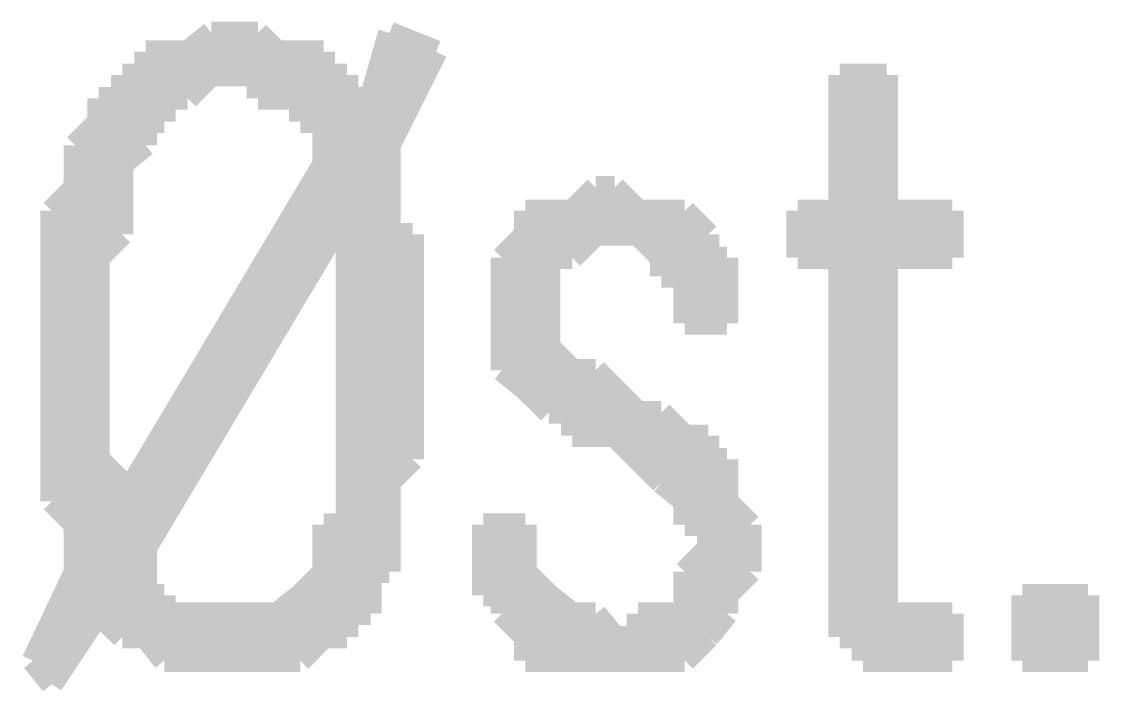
# Model space of a CAD drawing. Header units: millimetres. Extents: x 5 to 350, y 3 to 213.
# Drawn here: x 217.304 to 221.357, y 114.593 to 117.13 of the extents above; entities that cross this region are included whole.
import ezdxf

# ---------------------------------------------------------------- set-up
doc = ezdxf.new("R2010")
doc.units = ezdxf.units.MM
doc.layers.add('H', color=251, linetype='Continuous')
doc.layers.add('P', color=255, linetype='Continuous')

msp = doc.modelspace()

# ---------------------------------------------------------------- hatches: boundary and pattern name
at = {"layer": 'H', "linetype": 'Continuous'}
for points in [[(217.417, 114.635), (217.346, 114.723), (217.505, 115.058), (217.505, 115.235), (217.682, 115.323), (218.44, 116.593), (218.44, 116.752), (218.352, 116.752), (218.616, 116.84), (218.687, 117.087), (218.863, 117.016), (218.687, 116.664), (218.687, 116.505), (218.528, 116.417), (217.77, 115.147), (217.77, 114.97), (217.84, 114.97), (217.84, 114.9), (217.593, 114.9), (217.417, 114.635)], [(217.505, 115.235), (217.417, 115.323), (217.417, 116.417), (217.505, 116.505), (217.505, 116.664), (217.593, 116.752), (217.593, 116.84), (217.682, 116.84), (217.682, 116.928), (217.77, 116.928), (217.77, 117.016), (217.928, 117.016), (218.017, 117.087), (218.193, 117.087), (218.264, 117.016), (218.44, 117.016), (218.44, 116.928), (218.017, 116.928), (217.928, 116.84), (217.84, 116.84), (217.84, 116.752), (217.77, 116.752), (217.77, 116.664), (217.682, 116.593), (217.682, 116.328), (217.593, 116.24), (217.593, 115.482), (217.682, 115.394), (217.682, 115.323), (217.505, 115.235)], [(218.352, 116.752), (218.352, 116.84), (218.193, 116.84), (218.193, 116.928), (218.528, 116.928), (218.528, 116.84), (218.616, 116.84), (218.352, 116.752)], [(220.38, 114.812), (220.38, 116.24), (220.222, 116.24), (220.222, 116.417), (220.38, 116.417), (220.38, 116.928), (220.557, 116.928), (220.557, 116.417), (220.804, 116.417), (220.804, 116.24), (220.557, 116.24), (220.557, 114.9), (220.733, 114.9), (220.38, 114.812)], [(217.84, 114.723), (217.77, 114.812), (217.682, 114.812), (218.105, 114.9), (218.264, 114.9), (218.44, 115.058), (218.44, 115.235), (218.528, 115.235), (218.528, 116.417), (218.687, 116.505), (218.687, 116.328), (218.775, 116.328), (218.775, 115.482), (218.687, 115.394), (218.687, 115.058), (218.616, 115.058), (218.616, 114.9), (218.528, 114.9), (218.528, 114.812), (218.44, 114.812), (218.352, 114.723), (217.84, 114.723)], [(219.798, 115.993), (219.798, 116.17), (219.71, 116.17), (219.71, 116.24), (219.622, 116.328), (219.198, 116.328), (219.198, 116.417), (219.375, 116.417), (219.463, 116.505), (219.534, 116.505), (219.622, 116.417), (219.798, 116.417), (219.886, 116.328), (219.886, 116.24), (219.957, 116.24), (219.957, 115.993), (219.798, 115.993)], [(219.622, 114.812), (219.622, 114.9), (219.798, 114.9), (219.798, 115.058), (219.886, 115.147), (219.886, 115.235), (219.798, 115.235), (219.798, 115.323), (219.534, 115.57), (219.375, 115.57), (219.375, 115.658), (219.287, 115.658), (219.11, 115.817), (219.11, 116.24), (219.198, 116.328), (219.463, 116.328), (219.375, 116.24), (219.287, 116.24), (219.287, 115.905), (219.375, 115.817), (219.463, 115.817), (219.622, 115.658), (219.71, 115.658), (219.798, 115.57), (219.886, 115.57), (219.886, 115.482), (219.957, 115.482), (219.957, 115.323), (220.045, 115.235), (220.045, 115.058), (219.957, 114.97), (219.957, 114.9), (219.886, 114.812), (219.622, 114.812)], [(219.198, 114.723), (219.198, 114.812), (219.11, 114.9), (219.11, 114.97), (219.04, 114.97), (219.04, 115.235), (219.198, 115.235), (219.198, 115.058), (219.375, 114.9), (219.463, 114.9), (219.534, 114.812), (219.886, 114.812), (219.798, 114.723), (219.198, 114.723)], [(221.068, 114.723), (221.068, 114.97), (221.315, 114.97), (221.315, 114.723), (221.068, 114.723)], [(217.682, 114.812), (217.593, 114.9), (218.105, 114.9), (217.682, 114.812)], [(220.468, 114.723), (220.468, 114.812), (220.38, 114.812), (220.733, 114.9), (220.804, 114.9), (220.804, 114.723), (220.468, 114.723)]]:
    msp.add_hatch(color=256, dxfattribs=at).paths.add_polyline_path(points)

# ---------------------------------------------------------------- linework, layer by layer
at = {"layer": 'P', "const_width": 0.085}
for points in [[(218.017, 117.087), (217.928, 117.016)], [(218.105, 117.087), (218.017, 117.087)], [(218.193, 117.087), (218.105, 117.087)], [(218.264, 117.016), (218.193, 117.087)], [(218.193, 117.087), (218.193, 117.087)], [(218.687, 117.087), (218.616, 116.84)], [(218.863, 117.016), (218.687, 117.087)], [(217.84, 117.016), (217.77, 117.016)], [(217.77, 117.016), (217.77, 116.928)], [(217.928, 117.016), (217.84, 117.016)], [(218.352, 117.016), (218.264, 117.016)], [(218.44, 117.016), (218.352, 117.016)], [(218.44, 116.928), (218.44, 117.016)], [(218.687, 116.664), (218.863, 117.016)], [(217.77, 116.928), (217.682, 116.928)], [(217.682, 116.928), (217.682, 116.84)], [(217.928, 116.84), (218.017, 116.928)], [(218.017, 116.928), (218.105, 116.928)], [(218.528, 116.928), (218.105, 116.928)], [(218.105, 116.928), (218.193, 116.928)], [(218.105, 116.928), (218.528, 116.928)], [(218.193, 116.928), (218.193, 116.84)], [(218.528, 116.928), (218.44, 116.928)], [(218.528, 116.84), (218.528, 116.928)], [(220.557, 116.928), (220.38, 116.928)], [(220.38, 116.928), (220.38, 116.417)], [(220.557, 116.417), (220.557, 116.928)], [(217.682, 116.84), (217.593, 116.84)], [(217.593, 116.84), (217.593, 116.752)], [(217.84, 116.752), (217.84, 116.84)], [(217.84, 116.84), (217.928, 116.84)], [(218.193, 116.84), (218.264, 116.84)], [(218.264, 116.84), (218.352, 116.84)], [(218.352, 116.84), (218.352, 116.752)], [(218.352, 116.752), (218.616, 116.84)], [(218.616, 116.84), (218.352, 116.752)], [(218.616, 116.84), (218.528, 116.84)], [(217.593, 116.752), (217.505, 116.664)], [(217.77, 116.664), (217.77, 116.752)], [(217.77, 116.752), (217.84, 116.752)], [(218.352, 116.752), (218.44, 116.752)], [(218.44, 116.752), (218.44, 116.664)], [(217.505, 116.664), (217.505, 116.593)], [(217.682, 116.593), (217.77, 116.664)], [(218.44, 116.664), (218.44, 116.593)], [(218.687, 116.593), (218.687, 116.664)], [(217.505, 116.593), (217.505, 116.505)], [(218.44, 116.593), (217.682, 115.323)], [(217.682, 116.505), (217.682, 116.593)], [(218.687, 116.505), (218.687, 116.593)], [(217.505, 116.505), (217.417, 116.417)], [(217.682, 116.417), (217.682, 116.505)], [(218.687, 116.505), (218.528, 116.417)], [(218.528, 116.417), (218.687, 116.505)], [(218.687, 116.417), (218.687, 116.505)], [(219.463, 116.505), (219.375, 116.417)], [(219.534, 116.505), (219.463, 116.505)], [(219.622, 116.417), (219.534, 116.505)], [(219.534, 116.505), (219.534, 116.505)], [(217.417, 116.417), (217.417, 116.328)], [(217.682, 116.328), (217.682, 116.417)], [(217.77, 115.147), (218.528, 116.417)], [(218.528, 116.417), (218.528, 116.328)], [(218.687, 116.328), (218.687, 116.417)], [(219.287, 116.417), (219.198, 116.417)], [(219.198, 116.417), (219.198, 116.328)], [(219.375, 116.417), (219.287, 116.417)], [(219.71, 116.417), (219.622, 116.417)], [(219.798, 116.417), (219.71, 116.417)], [(219.886, 116.328), (219.798, 116.417)], [(220.38, 116.417), (220.222, 116.417)], [(220.222, 116.417), (220.222, 116.24)], [(220.804, 116.417), (220.557, 116.417)], [(220.804, 116.24), (220.804, 116.417)], [(217.417, 116.328), (217.417, 116.24)], [(217.593, 116.24), (217.682, 116.328)], [(218.528, 116.328), (218.528, 116.24)], [(218.775, 116.328), (218.687, 116.328)], [(218.775, 116.24), (218.775, 116.328)], [(219.198, 116.328), (219.11, 116.24)], [(219.534, 116.328), (219.198, 116.328)], [(219.198, 116.328), (219.534, 116.328)], [(219.375, 116.24), (219.463, 116.328)], [(219.463, 116.328), (219.534, 116.328)], [(219.534, 116.328), (219.622, 116.328)], [(219.622, 116.328), (219.71, 116.24)], [(219.886, 116.24), (219.886, 116.328)], [(217.417, 116.24), (217.417, 116.17)], [(217.593, 116.17), (217.593, 116.24)], [(218.528, 116.24), (218.528, 116.17)], [(218.775, 116.17), (218.775, 116.24)], [(219.11, 116.24), (219.11, 116.17)], [(219.287, 116.17), (219.287, 116.24)], [(219.287, 116.24), (219.375, 116.24)], [(219.71, 116.24), (219.71, 116.17)], [(219.957, 116.24), (219.886, 116.24)], [(219.957, 116.17), (219.957, 116.24)], [(220.222, 116.24), (220.38, 116.24)], [(220.38, 116.24), (220.38, 115.147)], [(220.557, 115.058), (220.557, 116.24)], [(220.557, 116.24), (220.804, 116.24)], [(217.417, 116.17), (217.417, 116.082)], [(217.593, 116.082), (217.593, 116.17)], [(218.528, 116.17), (218.528, 116.082)], [(218.775, 116.082), (218.775, 116.17)], [(219.11, 116.17), (219.11, 116.082)], [(219.287, 116.082), (219.287, 116.17)], [(219.71, 116.17), (219.798, 116.17)], [(219.798, 116.17), (219.798, 116.082)], [(219.957, 116.082), (219.957, 116.17)], [(217.417, 116.082), (217.417, 115.993)], [(217.593, 115.993), (217.593, 116.082)], [(218.528, 116.082), (218.528, 115.993)], [(218.775, 115.993), (218.775, 116.082)], [(219.11, 116.082), (219.11, 115.993)], [(219.287, 115.993), (219.287, 116.082)], [(219.798, 116.082), (219.798, 115.993)], [(219.957, 115.993), (219.957, 116.082)], [(217.417, 115.993), (217.417, 115.905)], [(217.593, 115.905), (217.593, 115.993)], [(218.528, 115.993), (218.528, 115.905)], [(218.775, 115.905), (218.775, 115.993)], [(219.11, 115.993), (219.11, 115.905)], [(219.287, 115.905), (219.287, 115.993)], [(219.798, 115.993), (219.957, 115.993)], [(217.417, 115.905), (217.417, 115.817)], [(217.593, 115.817), (217.593, 115.905)], [(218.528, 115.905), (218.528, 115.817)], [(218.775, 115.817), (218.775, 115.905)], [(219.11, 115.905), (219.11, 115.817)], [(219.375, 115.817), (219.287, 115.905)], [(217.417, 115.817), (217.417, 115.746)], [(217.593, 115.746), (217.593, 115.817)], [(218.528, 115.817), (218.528, 115.746)], [(218.775, 115.746), (218.775, 115.817)], [(219.11, 115.817), (219.198, 115.746)], [(219.463, 115.817), (219.375, 115.817)], [(219.534, 115.746), (219.463, 115.817)], [(217.417, 115.746), (217.417, 115.658)], [(217.593, 115.658), (217.593, 115.746)], [(218.528, 115.746), (218.528, 115.658)], [(218.775, 115.658), (218.775, 115.746)], [(219.198, 115.746), (219.287, 115.658)], [(219.622, 115.658), (219.534, 115.746)], [(217.417, 115.658), (217.417, 115.57)], [(217.593, 115.57), (217.593, 115.658)], [(218.528, 115.658), (218.528, 115.57)], [(218.775, 115.57), (218.775, 115.658)], [(219.287, 115.658), (219.375, 115.658)], [(219.375, 115.658), (219.375, 115.57)], [(219.71, 115.658), (219.622, 115.658)], [(219.798, 115.57), (219.71, 115.658)], [(217.417, 115.57), (217.417, 115.482)], [(217.593, 115.482), (217.593, 115.57)], [(218.528, 115.57), (218.528, 115.482)], [(218.775, 115.482), (218.775, 115.57)], [(219.375, 115.57), (219.463, 115.57)], [(219.463, 115.57), (219.534, 115.57)], [(219.534, 115.57), (219.622, 115.482)], [(219.886, 115.57), (219.798, 115.57)], [(219.886, 115.482), (219.886, 115.57)], [(217.417, 115.482), (217.417, 115.394)], [(217.682, 115.394), (217.593, 115.482)], [(218.528, 115.482), (218.528, 115.394)], [(218.687, 115.394), (218.775, 115.482)], [(219.622, 115.482), (219.71, 115.394)], [(219.957, 115.482), (219.886, 115.482)], [(219.957, 115.394), (219.957, 115.482)], [(217.417, 115.394), (217.417, 115.323)], [(217.682, 115.323), (217.682, 115.394)], [(218.528, 115.394), (218.528, 115.323)], [(218.687, 115.323), (218.687, 115.394)], [(219.71, 115.394), (219.798, 115.323)], [(219.957, 115.323), (219.957, 115.394)], [(217.417, 115.323), (217.505, 115.235)], [(217.682, 115.323), (217.505, 115.235)], [(217.505, 115.235), (217.682, 115.323)], [(218.528, 115.323), (218.528, 115.235)], [(218.687, 115.235), (218.687, 115.323)], [(219.798, 115.323), (219.798, 115.235)], [(220.045, 115.235), (219.957, 115.323)], [(217.505, 115.235), (217.505, 115.147)], [(218.528, 115.235), (218.44, 115.235)], [(218.44, 115.235), (218.44, 115.147)], [(218.687, 115.147), (218.687, 115.235)], [(219.198, 115.235), (219.04, 115.235)], [(219.04, 115.235), (219.04, 115.147)], [(219.198, 115.147), (219.198, 115.235)], [(219.798, 115.235), (219.886, 115.235)], [(219.886, 115.235), (219.886, 115.147)], [(220.045, 115.147), (220.045, 115.235)], [(217.505, 115.147), (217.505, 115.058)], [(217.77, 115.058), (217.77, 115.147)], [(218.44, 115.147), (218.44, 115.058)], [(218.687, 115.058), (218.687, 115.147)], [(219.04, 115.147), (219.04, 115.058)], [(219.198, 115.058), (219.198, 115.147)], [(219.886, 115.147), (219.798, 115.058)], [(220.045, 115.058), (220.045, 115.147)], [(220.38, 115.147), (220.38, 115.058)], [(217.505, 115.058), (217.346, 114.723)], [(217.77, 114.97), (217.77, 115.058)], [(218.44, 115.058), (218.352, 114.97)], [(218.616, 114.97), (218.616, 115.058)], [(218.616, 115.058), (218.687, 115.058)], [(219.04, 115.058), (219.04, 114.97)], [(219.287, 114.97), (219.198, 115.058)], [(219.798, 115.058), (219.798, 114.97)], [(219.957, 114.97), (220.045, 115.058)], [(220.38, 115.058), (220.38, 114.97)], [(220.557, 114.97), (220.557, 115.058)], [(217.84, 114.97), (217.77, 114.97)], [(217.84, 114.9), (217.84, 114.97)], [(218.352, 114.97), (218.264, 114.9)], [(218.616, 114.9), (218.616, 114.97)], [(219.04, 114.97), (219.11, 114.97)], [(219.11, 114.97), (219.11, 114.9)], [(219.375, 114.9), (219.287, 114.97)], [(219.798, 114.97), (219.798, 114.9)], [(219.957, 114.9), (219.957, 114.97)], [(220.38, 114.97), (220.38, 114.9)], [(220.557, 114.9), (220.557, 114.97)], [(221.068, 114.723), (221.068, 114.97)], [(221.068, 114.97), (221.315, 114.97)], [(221.315, 114.97), (221.315, 114.723)], [(217.417, 114.635), (217.593, 114.9)], [(217.84, 114.9), (217.593, 114.9)], [(217.593, 114.9), (217.682, 114.812)], [(217.593, 114.9), (217.84, 114.9)], [(217.682, 114.812), (218.105, 114.9)], [(218.105, 114.9), (217.682, 114.812)], [(217.928, 114.9), (217.84, 114.9)], [(218.017, 114.9), (217.928, 114.9)], [(218.105, 114.9), (218.017, 114.9)], [(218.193, 114.9), (218.105, 114.9)], [(218.264, 114.9), (218.193, 114.9)], [(218.528, 114.812), (218.528, 114.9)], [(218.528, 114.9), (218.616, 114.9)], [(219.11, 114.9), (219.198, 114.812)], [(219.463, 114.9), (219.375, 114.9)], [(219.534, 114.812), (219.463, 114.9)], [(219.71, 114.9), (219.622, 114.9)], [(219.622, 114.9), (219.622, 114.812)], [(219.798, 114.9), (219.71, 114.9)], [(219.886, 114.812), (219.957, 114.9)], [(220.733, 114.9), (220.38, 114.812)], [(220.38, 114.9), (220.38, 114.812)], [(220.38, 114.812), (220.733, 114.9)], [(220.645, 114.9), (220.557, 114.9)], [(220.733, 114.9), (220.645, 114.9)], [(220.804, 114.9), (220.733, 114.9)], [(220.804, 114.723), (220.804, 114.9)], [(217.682, 114.812), (217.77, 114.812)], [(217.77, 114.812), (217.84, 114.723)], [(218.352, 114.723), (218.44, 114.812)], [(218.44, 114.812), (218.528, 114.812)], [(219.198, 114.812), (219.198, 114.723)], [(219.886, 114.812), (219.534, 114.812)], [(219.622, 114.812), (219.534, 114.812)], [(219.534, 114.812), (219.886, 114.812)], [(219.798, 114.723), (219.886, 114.812)], [(220.38, 114.812), (220.468, 114.812)], [(220.468, 114.812), (220.468, 114.723)], [(217.346, 114.723), (217.417, 114.635)], [(217.84, 114.723), (217.928, 114.723)], [(217.928, 114.723), (218.017, 114.723)], [(218.017, 114.723), (218.105, 114.723)], [(218.105, 114.723), (218.193, 114.723)], [(218.193, 114.723), (218.264, 114.723)], [(218.264, 114.723), (218.352, 114.723)], [(219.198, 114.723), (219.287, 114.723)], [(219.287, 114.723), (219.375, 114.723)], [(219.375, 114.723), (219.463, 114.723)], [(219.463, 114.723), (219.534, 114.723)], [(219.534, 114.723), (219.622, 114.723)], [(219.622, 114.723), (219.71, 114.723)], [(219.71, 114.723), (219.798, 114.723)], [(220.468, 114.723), (220.557, 114.723)], [(220.557, 114.723), (220.645, 114.723)], [(220.645, 114.723), (220.733, 114.723)], [(220.733, 114.723), (220.804, 114.723)], [(221.315, 114.723), (221.068, 114.723)], [(221.068, 114.723), (221.068, 114.723)]]:
    msp.add_lwpolyline(points, dxfattribs=at)

doc.saveas('drawing.dxf')
